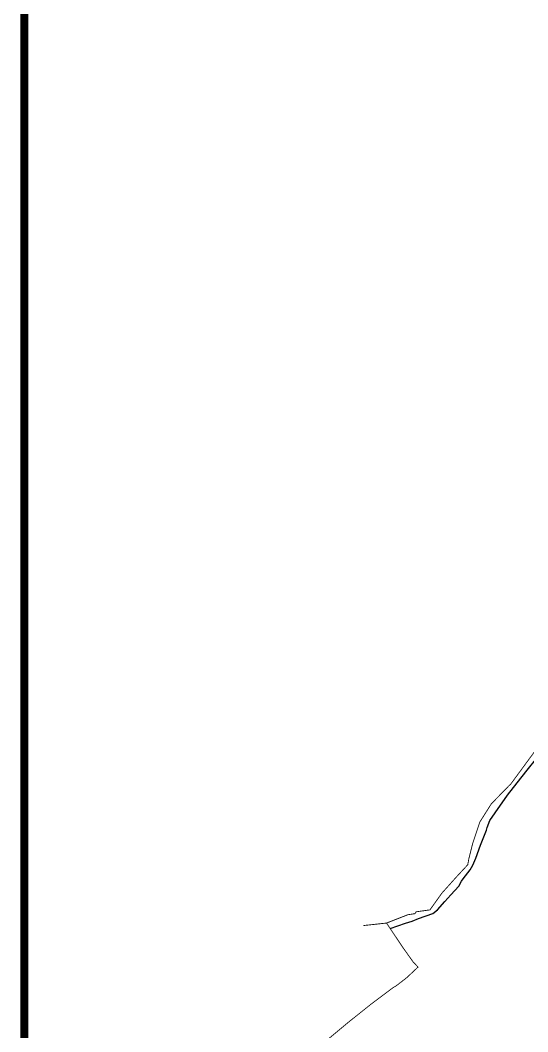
# Model space of a CAD drawing. Header units: feet. Extents: x 349593 to 350015, y 1571769 to 1572365.
# Drawn here: x 349593.1 to 349688.6, y 1571972.4 to 1572162.9 of the extents above; entities that cross this region are included whole.
import ezdxf

# ---------------------------------------------------------------- set-up
doc = ezdxf.new("R2010")
doc.units = ezdxf.units.FT
doc.header["$LTSCALE"] = 15
doc.header["$MEASUREMENT"] = 0
doc.layers.add('CARTTRACK', color=6, linetype='Continuous')
doc.layers.add('VILLAGE BOUNDRY', color=7, linetype='Continuous')

msp = doc.modelspace()

# ---------------------------------------------------------------- linework, layer by layer
at = {"lineweight": -3, "const_width": 1.5}
msp.add_lwpolyline([(349593.84, 1572363.79), (349593.84, 1571769.79), (350013.84, 1571769.79), (350013.84, 1572363.79)], close=True, dxfattribs=at)
at = {"layer": 'CARTTRACK', "extrusion": (-3.55122e-05, 6.11968e-05, 1), "elevation": 82.8}
msp.add_lwpolyline([(349662.72, 1571991.87), (349665.6, 1571992.87), (349666.89, 1571993.22), (349668.04, 1571993.75), (349670.75, 1571994.68), (349671.67, 1571995.39), (349673.03, 1571996.92), (349674.14, 1571998.18), (349675.66, 1571999.84), (349676.14, 1572000.75), (349676.46, 1572001.23), (349677.79, 1572002.88), (349678.31, 1572003.78), (349678.88, 1572005.11), (349679.73, 1572007.52), (349680.84, 1572010.34), (349681.02, 1572010.84), (349681.52, 1572012.19), (349682.47, 1572013.66), (349684.82, 1572016.98), (349687.33, 1572020.14), (349688.77, 1572021.95), (349690.07, 1572023.64), (349691.6, 1572026.03), (349692.75, 1572028.38), (349693.2, 1572031.85), (349692.89, 1572033.29), (349692.75, 1572034.29), (349693.02, 1572034.66), (349693.38, 1572035.02), (349694.61, 1572035.92), (349697.05, 1572036.75), (349700.79, 1572037.48), (349703.6, 1572037.65), (349704.64, 1572037.81), (349705.75, 1572037.82), (349706.4, 1572037.83), (349706.8, 1572037.76), (349707.27, 1572037.62), (349708.1, 1572037.47), (349709.56, 1572036.96), (349710.84, 1572036.45), (349713.72, 1572034.92), (349716.45, 1572033.13), (349717.81, 1572031.17), (349718.3, 1572030.15), (349718.83, 1572027.76), (349719.21, 1572024.42), (349719.02, 1572023.12), (349718.2, 1572020.94), (349717.59, 1572019.45), (349715.33, 1572014.6), (349710.85, 1572005.78), (349710.04, 1572004.28), (349709.95, 1572003.44), (349709.11, 1572001.71), (349708.11, 1571999.41), (349708.09, 1571998.94), (349708.2, 1571998.47), (349708.65, 1571997.83), (349709.6, 1571997.31), (349710.83, 1571997.11), (349713.16, 1571996.51), (349715.23, 1571996.32), (349716.53, 1571996.26), (349719.3, 1571995.83), (349720.84, 1571995.98), (349721.13, 1571995.95), (349721.78, 1571995.88), (349722.25, 1571995.92), (349723.42, 1571995.74), (349723.73, 1571995.71), (349724.12, 1571995.67), (349724.53, 1571995.48), (349725.96, 1571994.69), (349726.72, 1571993.86), (349727.52, 1571992.17), (349727.68, 1571990.89), (349727.47, 1571989.44), (349726.83, 1571987.45), (349725.23, 1571984.97), (349723.46, 1571982.73), (349721.45, 1571980.96), (349719.04, 1571978.82), (349715.45, 1571975.93), (349712.45, 1571973.57), (349710.87, 1571972.45)], dxfattribs=at)
at = {"layer": 'VILLAGE BOUNDRY', "lineweight": -3, "const_width": 0.164, "elevation": -1}
msp.add_lwpolyline([(349690.14, 1572025.46), (349686.91, 1572021.06), (349685.46, 1572019.08), (349685.07, 1572018.71), (349681.77, 1572015.32), (349679.61, 1572011.9), (349678.26, 1572007.85), (349677.56, 1572005.07), (349677.34, 1572003.86), (349675.15, 1572001.5), (349672.47, 1571998.51), (349670.22, 1571995.36), (349667.62, 1571995), (349667.41, 1571994.65), (349666.07, 1571994.45), (349662.05, 1571992.88), (349657.71, 1571992.41), (349662.05, 1571992.88), (349663.58, 1571990.59), (349665.11, 1571988.3), (349667.02, 1571985.61), (349667.97, 1571984.59), (349665.87, 1571982.61), (349663.79, 1571981), (349663.35, 1571980.77), (349659.06, 1571977.55), (349654.73, 1571974.09), (349640.88, 1571962.54)], dxfattribs=at)

doc.saveas('drawing.dxf')
